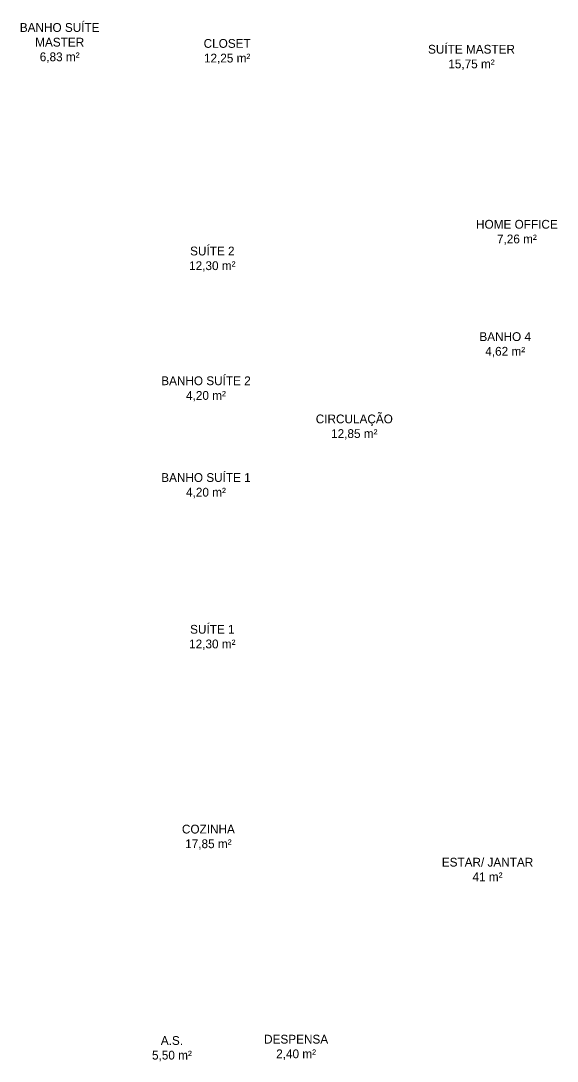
# Model space of a CAD drawing. Header units: metres. Extents: x 2690 to 3939, y 743 to 1123.
# Drawn here: x 3929.58 to 3938.73, y 781.09 to 798.83 of the extents above; entities that cross this region are included whole.
import ezdxf

# ---------------------------------------------------------------- set-up
doc = ezdxf.new("R2010")
doc.units = ezdxf.units.M
doc.linetypes.add('CYPELINEA', pattern=[0])
doc.layers.add('TEXTOS', color=3, linetype='CYPELINEA')
doc.styles.add('ESCALA 1-100', font='GOTHIC.TTF', dxfattribs={"height": 0.15})

msp = doc.modelspace()

# ---------------------------------------------------------------- texts
at = {"layer": 'TEXTOS', "char_height": 0.15, "attachment_point": 1, "style": 'ESCALA 1-100'}
for s, width, insert in [('\\pxqc;BANHO SUÍTE MASTER^J6,83 m² ', 1.786181, (3929.3489, 798.7936)), ('\\pxqc;CLOSET^J12,25 m² ', 3.064394, (3931.5672, 798.5222)), ('\\pxqc;SUÍTE MASTER^J15,75 m² ', 3.064394, (3935.7355, 798.4226)), ('\\pxqc;HOME OFFICE^J7,26 m² ', 3.064394, (3936.5098, 795.4379)), ('\\pxqc;SUÍTE 2^J12,30 m² ', 3.064394, (3931.3138, 794.9824)), ('\\pxqc;BANHO 4^J4,62 m² ', 3.064394, (3936.3105, 793.5226)), ('\\pxqc;BANHO SUÍTE 2^J4,20 m² ', 3.064394, (3931.2057, 792.77)), ('\\pxqc;CIRCULAÇÃO^J12,85 m² ', 3.064394, (3933.7361, 792.1193)), ('\\pxqc;BANHO SUÍTE 1^J4,20 m² ', 3.064394, (3931.2057, 791.12)), ('\\pxqc;SUÍTE 1^J12,30 m² ', 3.064394, (3931.3138, 788.5324)), ('\\pxqc;COZINHA^J17,85 m² ', 3.064394, (3931.2469, 785.1257)), ('\\pxqc;ESTAR/ JANTAR^J41 m² ', 3.064394, (3936.0087, 784.5612)), ('\\pxqc;A.S.^J5,50 m² ', 3.064394, (3930.6249, 781.5211)), ('\\pxqc;DESPENSA^J2,40 m² ', 3.064394, (3932.7435, 781.5436))]:
    msp.add_mtext_dynamic_manual_height_columns(s, width=width, gutter_width=12.5, heights=[0], dxfattribs=dict(at, insert=insert))

doc.saveas('drawing.dxf')
